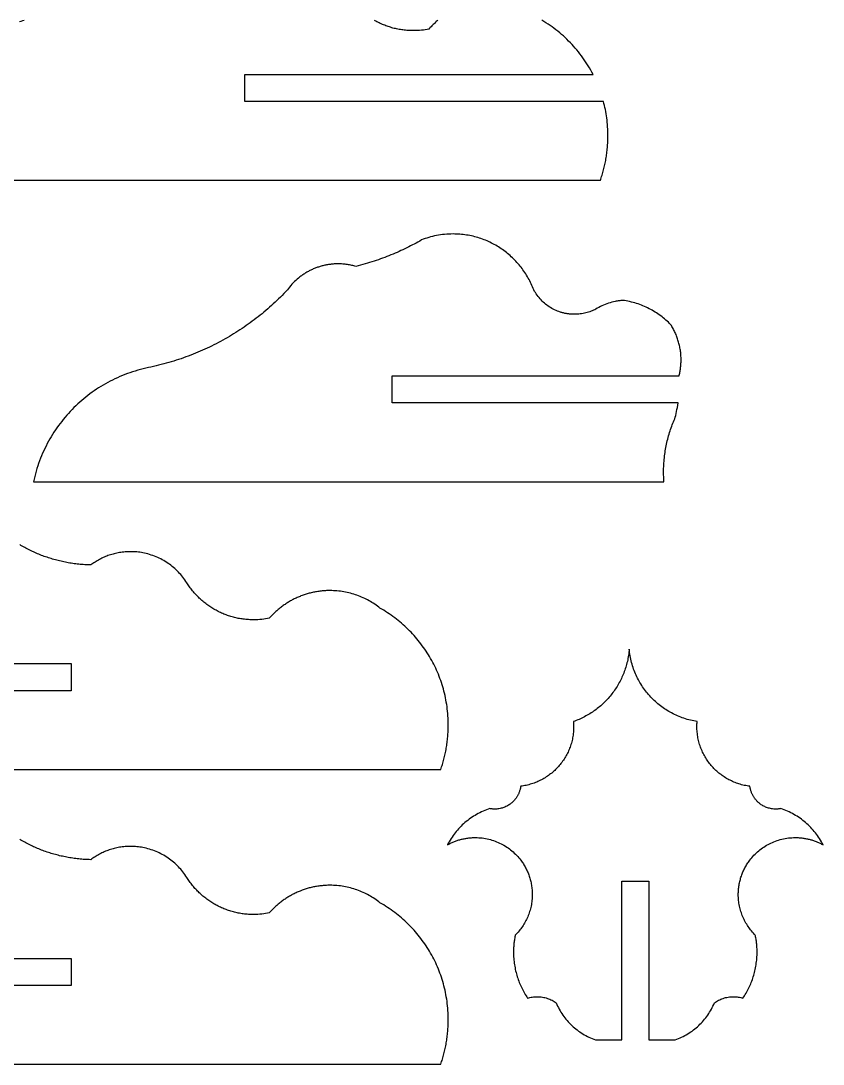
# Model space of a CAD drawing. Extents: x 296 to 476, y 465 to 753.
# Drawn here: x 418.6 to 464.1, y 537.3 to 596.5 of the extents above; entities that cross this region are included whole.
import ezdxf

# ---------------------------------------------------------------- set-up
doc = ezdxf.new("R2010")
doc.units = 0
doc.layers.add('Default_Layer', color=1, linetype='CONTINUOUS')

msp = doc.modelspace()

# ---------------------------------------------------------------- linework, layer by layer
at = {"layer": 'Default_Layer'}
for points in [[(413.215, 587.468), (451.444, 587.468), (451.469, 587.539), (451.494, 587.61), (451.518, 587.682), (451.541, 587.755), (451.563, 587.828), (451.585, 587.902), (451.606, 587.977), (451.626, 588.052), (451.645, 588.127), (451.664, 588.204), (451.682, 588.28), (451.699, 588.358), (451.716, 588.435), (451.731, 588.514), (451.746, 588.592), (451.76, 588.672), (451.774, 588.751), (451.786, 588.831), (451.798, 588.912), (451.809, 588.993), (451.819, 589.074), (451.828, 589.155), (451.837, 589.237), (451.844, 589.32), (451.851, 589.403), (451.857, 589.486), (451.862, 589.569), (451.866, 589.652), (451.869, 589.736), (451.871, 589.82), (451.873, 589.905), (451.873, 589.989), (451.872, 590.119), (451.869, 590.248), (451.863, 590.376), (451.856, 590.503), (451.847, 590.63), (451.835, 590.756), (451.822, 590.88), (451.807, 591.003), (451.79, 591.125), (451.771, 591.246), (451.75, 591.365), (451.727, 591.483), (451.703, 591.599), (451.677, 591.713), (451.65, 591.826), (451.62, 591.936), (431.271, 591.936), (431.271, 593.473), (431.271, 593.473), (451.031, 593.473), (450.965, 593.597), (450.897, 593.72), (450.827, 593.842), (450.755, 593.961), (450.68, 594.08), (450.604, 594.196), (450.527, 594.311), (450.447, 594.425), (450.365, 594.537), (450.282, 594.647), (450.196, 594.756), (450.109, 594.862), (450.02, 594.968), (449.929, 595.071), (449.836, 595.173), (449.742, 595.273), (449.646, 595.371), (449.548, 595.468), (449.448, 595.563), (449.346, 595.656), (449.243, 595.747), (449.138, 595.837), (449.032, 595.924), (448.924, 596.01), (448.814, 596.094), (448.702, 596.176), (448.589, 596.257), (448.474, 596.335), (448.358, 596.412), (448.24, 596.486), (448.12, 596.559)], [(418.762, 596.544), (418.67, 596.514), (418.578, 596.484), (418.485, 596.455)], [(442.23, 596.551), (442.184, 596.513), (442.139, 596.473), (442.094, 596.433), (442.05, 596.393), (442.007, 596.352), (441.964, 596.31), (441.921, 596.268), (441.879, 596.225), (441.838, 596.182), (441.797, 596.138), (441.757, 596.093), (441.717, 596.048), (441.615, 596.028), (441.51, 596.011), (441.402, 595.995), (441.292, 595.983), (441.179, 595.973), (441.064, 595.965), (440.948, 595.961), (440.89, 595.96), (440.831, 595.96), (440.757, 595.96), (440.683, 595.962), (440.609, 595.965), (440.535, 595.969), (440.462, 595.975), (440.389, 595.981), (440.317, 595.989), (440.245, 595.998), (440.173, 596.008), (440.101, 596.019), (440.03, 596.031), (439.96, 596.045), (439.889, 596.059), (439.819, 596.075), (439.75, 596.091), (439.681, 596.109), (439.612, 596.128), (439.544, 596.148), (439.476, 596.169), (439.409, 596.191), (439.342, 596.214), (439.276, 596.238), (439.21, 596.263), (439.145, 596.29), (439.08, 596.317), (439.015, 596.345), (438.952, 596.374), (438.888, 596.404), (438.826, 596.435), (438.763, 596.467), (438.702, 596.5), (438.641, 596.534)], [(404.158, 554.025), (442.387, 554.025), (442.413, 554.096), (442.437, 554.168), (442.461, 554.24), (442.484, 554.312), (442.506, 554.386), (442.528, 554.46), (442.549, 554.534), (442.569, 554.609), (442.588, 554.685), (442.607, 554.761), (442.625, 554.838), (442.642, 554.915), (442.659, 554.993), (442.675, 555.071), (442.69, 555.15), (442.704, 555.229), (442.717, 555.309), (442.73, 555.389), (442.741, 555.469), (442.752, 555.55), (442.762, 555.631), (442.771, 555.713), (442.78, 555.795), (442.787, 555.877), (442.794, 555.96), (442.8, 556.043), (442.805, 556.126), (442.809, 556.21), (442.812, 556.294), (442.814, 556.378), (442.816, 556.462), (442.816, 556.547), (442.815, 556.679), (442.812, 556.811), (442.806, 556.943), (442.798, 557.074), (442.788, 557.204), (442.776, 557.333), (442.762, 557.462), (442.745, 557.591), (442.727, 557.718), (442.706, 557.845), (442.683, 557.972), (442.658, 558.097), (442.631, 558.222), (442.602, 558.346), (442.571, 558.469), (442.538, 558.592), (442.503, 558.713), (442.467, 558.834), (442.428, 558.954), (442.387, 559.073), (442.344, 559.191), (442.3, 559.309), (442.253, 559.425), (442.205, 559.541), (442.154, 559.655), (442.102, 559.769), (442.049, 559.881), (441.993, 559.993), (441.936, 560.103), (441.876, 560.213), (441.815, 560.321), (441.753, 560.429), (441.688, 560.535), (441.622, 560.64), (441.555, 560.744), (441.485, 560.847), (441.414, 560.948), (441.342, 561.049), (441.267, 561.148), (441.192, 561.246), (441.114, 561.343), (441.035, 561.439), (440.955, 561.533), (440.873, 561.626), (440.79, 561.718), (440.705, 561.808), (440.618, 561.897), (440.53, 561.985), (440.441, 562.071), (440.35, 562.156), (440.258, 562.239), (440.165, 562.321), (440.07, 562.402), (439.974, 562.481), (439.876, 562.559), (439.777, 562.635), (439.677, 562.709), (439.576, 562.782), (439.473, 562.854), (439.37, 562.924), (439.264, 562.992), (439.158, 563.059), (439.051, 563.124), (438.942, 563.187), (438.869, 563.244), (438.795, 563.3), (438.72, 563.354), (438.643, 563.407), (438.565, 563.458), (438.486, 563.507), (438.406, 563.555), (438.325, 563.602), (438.243, 563.647), (438.159, 563.69), (438.075, 563.731), (437.989, 563.771), (437.903, 563.809), (437.816, 563.846), (437.727, 563.88), (437.638, 563.913), (437.548, 563.944), (437.457, 563.973), (437.365, 564.001), (437.272, 564.026), (437.179, 564.05), (437.085, 564.071), (436.99, 564.091), (436.894, 564.109), (436.798, 564.124), (436.7, 564.138), (436.603, 564.15), (436.504, 564.159), (436.405, 564.167), (436.306, 564.172), (436.206, 564.175), (436.105, 564.177), (436.041, 564.176), (435.977, 564.175), (435.913, 564.173), (435.849, 564.17), (435.786, 564.166), (435.723, 564.161), (435.66, 564.155), (435.597, 564.149), (435.535, 564.141), (435.473, 564.133), (435.411, 564.124), (435.349, 564.114), (435.288, 564.104), (435.227, 564.092), (435.166, 564.08), (435.106, 564.067), (435.046, 564.053), (434.986, 564.038), (434.926, 564.023), (434.867, 564.007), (434.808, 563.99), (434.75, 563.972), (434.692, 563.953), (434.634, 563.934), (434.576, 563.914), (434.519, 563.893), (434.462, 563.871), (434.406, 563.849), (434.349, 563.826), (434.294, 563.802), (434.238, 563.778), (434.183, 563.753), (434.129, 563.727), (434.075, 563.7), (434.021, 563.673), (433.967, 563.645), (433.914, 563.617), (433.862, 563.587), (433.81, 563.557), (433.758, 563.527), (433.707, 563.495), (433.656, 563.463), (433.605, 563.431), (433.555, 563.397), (433.506, 563.364), (433.457, 563.329), (433.408, 563.294), (433.36, 563.258), (433.313, 563.222), (433.266, 563.185), (433.219, 563.147), (433.173, 563.109), (433.127, 563.07), (433.082, 563.031), (433.038, 562.991), (432.994, 562.95), (432.95, 562.909), (432.907, 562.867), (432.864, 562.825), (432.823, 562.782), (432.781, 562.739), (432.74, 562.695), (432.7, 562.651), (432.66, 562.606), (432.559, 562.586), (432.454, 562.568), (432.346, 562.553), (432.235, 562.54), (432.122, 562.53), (432.008, 562.523), (431.892, 562.518), (431.833, 562.517), (431.774, 562.517), (431.7, 562.518), (431.626, 562.519), (431.552, 562.522), (431.478, 562.527), (431.405, 562.532), (431.332, 562.539), (431.26, 562.546), (431.188, 562.555), (431.116, 562.565), (431.044, 562.576), (430.973, 562.589), (430.903, 562.602), (430.832, 562.617), (430.763, 562.632), (430.693, 562.649), (430.624, 562.667), (430.555, 562.686), (430.487, 562.705), (430.419, 562.726), (430.352, 562.749), (430.285, 562.772), (430.219, 562.796), (430.153, 562.821), (430.088, 562.847), (430.023, 562.874), (429.959, 562.902), (429.895, 562.931), (429.832, 562.961), (429.769, 562.993), (429.707, 563.025), (429.645, 563.057), (429.584, 563.091), (429.523, 563.126), (429.464, 563.162), (429.404, 563.199), (429.346, 563.236), (429.288, 563.275), (429.23, 563.314), (429.173, 563.354), (429.117, 563.395), (429.061, 563.437), (429.007, 563.48), (428.952, 563.524), (428.899, 563.568), (428.846, 563.614), (428.794, 563.66), (428.742, 563.707), (428.692, 563.754), (428.642, 563.803), (428.592, 563.852), (428.544, 563.902), (428.496, 563.953), (428.449, 564.004), (428.403, 564.057), (428.357, 564.11), (428.313, 564.163), (428.269, 564.218), (428.226, 564.273), (428.184, 564.329), (428.142, 564.386), (428.101, 564.443), (428.062, 564.501), (428.023, 564.559), (427.985, 564.618), (427.932, 564.7), (427.877, 564.78), (427.82, 564.858), (427.762, 564.935), (427.701, 565.011), (427.639, 565.084), (427.575, 565.156), (427.51, 565.226), (427.442, 565.295), (427.373, 565.362), (427.302, 565.427), (427.23, 565.49), (427.156, 565.551), (427.08, 565.611), (427.003, 565.668), (426.925, 565.724), (426.844, 565.777), (426.763, 565.829), (426.68, 565.878), (426.596, 565.926), (426.51, 565.971), (426.423, 566.014), (426.334, 566.055), (426.245, 566.094), (426.154, 566.131), (426.062, 566.165), (425.968, 566.197), (425.874, 566.227), (425.778, 566.255), (425.681, 566.28), (425.583, 566.302), (425.484, 566.322), (425.406, 566.337), (425.324, 566.349), (425.241, 566.36), (425.155, 566.369), (425.068, 566.376), (424.979, 566.381), (424.889, 566.385), (424.798, 566.386), (424.719, 566.385), (424.639, 566.382), (424.56, 566.378), (424.482, 566.372), (424.404, 566.365), (424.326, 566.356), (424.249, 566.346), (424.173, 566.334), (424.097, 566.32), (424.022, 566.305), (423.947, 566.289), (423.873, 566.271), (423.799, 566.252), (423.726, 566.231), (423.654, 566.208), (423.582, 566.185), (423.511, 566.16), (423.44, 566.133), (423.371, 566.106), (423.302, 566.076), (423.234, 566.046), (423.166, 566.014), (423.1, 565.981), (423.034, 565.947), (422.969, 565.912), (422.905, 565.875), (422.842, 565.837), (422.779, 565.798), (422.718, 565.758), (422.657, 565.716), (422.598, 565.674), (422.539, 565.63), (422.452, 565.632), (422.365, 565.636), (422.279, 565.64), (422.193, 565.644), (422.107, 565.65), (422.021, 565.657), (421.936, 565.664), (421.851, 565.673), (421.766, 565.682), (421.681, 565.692), (421.597, 565.703), (421.513, 565.715), (421.429, 565.727), (421.346, 565.741), (421.263, 565.755), (421.18, 565.77), (421.097, 565.786), (421.015, 565.803), (420.933, 565.821), (420.852, 565.839), (420.771, 565.858), (420.69, 565.878), (420.609, 565.899), (420.529, 565.92), (420.449, 565.943), (420.37, 565.966), (420.29, 565.99), (420.212, 566.015), (420.133, 566.04), (420.055, 566.066), (419.977, 566.093), (419.9, 566.121), (419.823, 566.149), (419.746, 566.178), (419.67, 566.208), (419.595, 566.239), (419.519, 566.27), (419.444, 566.303), (419.37, 566.335), (419.295, 566.369), (419.222, 566.403), (419.148, 566.438), (419.076, 566.474), (419.003, 566.51), (418.931, 566.547), (418.86, 566.585), (418.788, 566.623), (418.718, 566.662), (418.648, 566.702), (418.578, 566.742), (418.509, 566.784)], [(403.673, 560.03), (421.432, 560.03), (421.432, 558.494), (421.432, 558.494), (403.447, 558.494)], [(404.158, 537.298), (442.387, 537.298), (442.413, 537.369), (442.437, 537.441), (442.461, 537.513), (442.484, 537.585), (442.506, 537.659), (442.528, 537.733), (442.549, 537.807), (442.569, 537.882), (442.588, 537.958), (442.607, 538.034), (442.625, 538.111), (442.642, 538.188), (442.659, 538.266), (442.675, 538.344), (442.69, 538.423), (442.704, 538.502), (442.717, 538.582), (442.73, 538.662), (442.741, 538.742), (442.752, 538.823), (442.762, 538.904), (442.771, 538.986), (442.78, 539.068), (442.787, 539.15), (442.794, 539.233), (442.8, 539.316), (442.805, 539.399), (442.809, 539.483), (442.812, 539.567), (442.814, 539.651), (442.816, 539.735), (442.816, 539.82), (442.815, 539.952), (442.812, 540.084), (442.806, 540.216), (442.798, 540.346), (442.788, 540.477), (442.776, 540.606), (442.762, 540.735), (442.745, 540.864), (442.727, 540.991), (442.706, 541.118), (442.683, 541.245), (442.658, 541.37), (442.631, 541.495), (442.602, 541.619), (442.571, 541.742), (442.538, 541.865), (442.503, 541.986), (442.467, 542.107), (442.428, 542.227), (442.387, 542.346), (442.344, 542.464), (442.3, 542.582), (442.253, 542.698), (442.205, 542.814), (442.154, 542.928), (442.102, 543.042), (442.049, 543.154), (441.993, 543.266), (441.936, 543.376), (441.876, 543.486), (441.815, 543.594), (441.753, 543.702), (441.688, 543.808), (441.622, 543.913), (441.555, 544.017), (441.485, 544.12), (441.414, 544.221), (441.342, 544.322), (441.267, 544.421), (441.192, 544.519), (441.114, 544.616), (441.035, 544.712), (440.955, 544.806), (440.873, 544.899), (440.79, 544.991), (440.705, 545.081), (440.618, 545.17), (440.53, 545.258), (440.441, 545.344), (440.35, 545.429), (440.258, 545.512), (440.165, 545.594), (440.07, 545.675), (439.974, 545.754), (439.876, 545.831), (439.777, 545.908), (439.677, 545.982), (439.576, 546.055), (439.473, 546.127), (439.37, 546.197), (439.264, 546.265), (439.158, 546.332), (439.051, 546.397), (438.942, 546.46), (438.869, 546.517), (438.795, 546.573), (438.72, 546.627), (438.643, 546.68), (438.565, 546.731), (438.486, 546.78), (438.406, 546.828), (438.325, 546.875), (438.243, 546.92), (438.159, 546.963), (438.075, 547.004), (437.989, 547.044), (437.903, 547.082), (437.816, 547.119), (437.727, 547.153), (437.638, 547.186), (437.548, 547.217), (437.457, 547.246), (437.365, 547.274), (437.272, 547.299), (437.179, 547.323), (437.085, 547.344), (436.99, 547.364), (436.894, 547.382), (436.798, 547.397), (436.7, 547.411), (436.603, 547.423), (436.504, 547.432), (436.405, 547.44), (436.306, 547.445), (436.206, 547.448), (436.105, 547.45), (436.041, 547.449), (435.977, 547.448), (435.913, 547.446), (435.849, 547.442), (435.786, 547.439), (435.723, 547.434), (435.66, 547.428), (435.597, 547.422), (435.535, 547.414), (435.473, 547.406), (435.411, 547.397), (435.349, 547.387), (435.288, 547.377), (435.227, 547.365), (435.166, 547.353), (435.106, 547.34), (435.046, 547.326), (434.986, 547.311), (434.926, 547.296), (434.867, 547.279), (434.808, 547.262), (434.75, 547.245), (434.692, 547.226), (434.634, 547.207), (434.576, 547.187), (434.519, 547.166), (434.462, 547.144), (434.406, 547.122), (434.349, 547.099), (434.294, 547.075), (434.238, 547.051), (434.183, 547.026), (434.129, 547), (434.075, 546.973), (434.021, 546.946), (433.967, 546.918), (433.914, 546.89), (433.862, 546.86), (433.81, 546.83), (433.758, 546.8), (433.707, 546.768), (433.656, 546.736), (433.605, 546.704), (433.555, 546.67), (433.506, 546.637), (433.457, 546.602), (433.408, 546.567), (433.36, 546.531), (433.313, 546.495), (433.266, 546.458), (433.219, 546.42), (433.173, 546.382), (433.127, 546.343), (433.082, 546.304), (433.038, 546.264), (432.994, 546.223), (432.95, 546.182), (432.907, 546.14), (432.864, 546.098), (432.823, 546.055), (432.781, 546.012), (432.74, 545.968), (432.7, 545.924), (432.66, 545.879), (432.559, 545.859), (432.454, 545.841), (432.346, 545.826), (432.235, 545.813), (432.122, 545.803), (432.008, 545.796), (431.892, 545.791), (431.833, 545.79), (431.774, 545.79), (431.7, 545.791), (431.626, 545.792), (431.552, 545.795), (431.478, 545.8), (431.405, 545.805), (431.332, 545.812), (431.26, 545.819), (431.188, 545.828), (431.116, 545.838), (431.044, 545.849), (430.973, 545.862), (430.903, 545.875), (430.832, 545.89), (430.763, 545.905), (430.693, 545.922), (430.624, 545.94), (430.555, 545.959), (430.487, 545.978), (430.419, 545.999), (430.352, 546.021), (430.285, 546.045), (430.219, 546.069), (430.153, 546.094), (430.088, 546.12), (430.023, 546.147), (429.959, 546.175), (429.895, 546.204), (429.832, 546.234), (429.769, 546.265), (429.707, 546.297), (429.645, 546.33), (429.584, 546.364), (429.523, 546.399), (429.464, 546.435), (429.404, 546.472), (429.346, 546.509), (429.288, 546.548), (429.23, 546.587), (429.173, 546.627), (429.117, 546.668), (429.061, 546.71), (429.007, 546.753), (428.952, 546.797), (428.899, 546.841), (428.846, 546.886), (428.794, 546.933), (428.742, 546.979), (428.692, 547.027), (428.642, 547.076), (428.592, 547.125), (428.544, 547.175), (428.496, 547.226), (428.449, 547.277), (428.403, 547.33), (428.357, 547.383), (428.313, 547.436), (428.269, 547.491), (428.226, 547.546), (428.184, 547.602), (428.142, 547.659), (428.101, 547.716), (428.062, 547.774), (428.023, 547.832), (427.985, 547.891), (427.932, 547.973), (427.877, 548.053), (427.82, 548.131), (427.762, 548.208), (427.701, 548.283), (427.639, 548.357), (427.575, 548.429), (427.51, 548.499), (427.442, 548.568), (427.373, 548.635), (427.302, 548.7), (427.23, 548.763), (427.156, 548.824), (427.08, 548.884), (427.003, 548.941), (426.925, 548.997), (426.844, 549.05), (426.763, 549.102), (426.68, 549.151), (426.596, 549.199), (426.51, 549.244), (426.423, 549.287), (426.334, 549.328), (426.245, 549.367), (426.154, 549.404), (426.062, 549.438), (425.968, 549.47), (425.874, 549.5), (425.778, 549.528), (425.681, 549.553), (425.583, 549.575), (425.484, 549.595), (425.406, 549.61), (425.324, 549.622), (425.241, 549.633), (425.155, 549.642), (425.068, 549.649), (424.979, 549.654), (424.889, 549.658), (424.798, 549.659), (424.719, 549.658), (424.639, 549.655), (424.56, 549.651), (424.482, 549.645), (424.404, 549.638), (424.326, 549.629), (424.249, 549.619), (424.173, 549.607), (424.097, 549.593), (424.022, 549.578), (423.947, 549.562), (423.873, 549.544), (423.799, 549.524), (423.726, 549.504), (423.654, 549.481), (423.582, 549.458), (423.511, 549.433), (423.44, 549.406), (423.371, 549.378), (423.302, 549.349), (423.234, 549.319), (423.166, 549.287), (423.1, 549.254), (423.034, 549.22), (422.969, 549.185), (422.905, 549.148), (422.842, 549.11), (422.779, 549.071), (422.718, 549.031), (422.657, 548.989), (422.598, 548.947), (422.539, 548.903), (422.452, 548.905), (422.365, 548.908), (422.279, 548.912), (422.193, 548.917), (422.107, 548.923), (422.021, 548.93), (421.936, 548.937), (421.851, 548.946), (421.766, 548.955), (421.681, 548.965), (421.597, 548.976), (421.513, 548.988), (421.429, 549), (421.346, 549.014), (421.263, 549.028), (421.18, 549.043), (421.097, 549.059), (421.015, 549.076), (420.933, 549.094), (420.852, 549.112), (420.771, 549.131), (420.69, 549.151), (420.609, 549.172), (420.529, 549.193), (420.449, 549.216), (420.37, 549.239), (420.29, 549.263), (420.212, 549.287), (420.133, 549.313), (420.055, 549.339), (419.977, 549.366), (419.9, 549.394), (419.823, 549.422), (419.746, 549.451), (419.67, 549.481), (419.595, 549.512), (419.519, 549.543), (419.444, 549.576), (419.37, 549.608), (419.295, 549.642), (419.222, 549.676), (419.148, 549.711), (419.076, 549.747), (419.003, 549.783), (418.931, 549.82), (418.86, 549.858), (418.788, 549.896), (418.718, 549.935), (418.648, 549.975), (418.578, 550.015), (418.509, 550.056)], [(403.673, 543.303), (421.432, 543.303), (421.432, 541.767), (421.432, 541.767), (403.447, 541.767)]]:
    msp.add_lwpolyline(points, dxfattribs=at)
for points in [[(455.437, 579.27), (455.37, 579.338), (455.302, 579.405), (455.233, 579.47), (455.162, 579.534), (455.089, 579.596), (455.016, 579.657), (454.941, 579.716), (454.865, 579.774), (454.787, 579.83), (454.709, 579.885), (454.629, 579.938), (454.548, 579.99), (454.466, 580.04), (454.382, 580.088), (454.298, 580.135), (454.212, 580.179), (454.126, 580.223), (454.038, 580.264), (453.949, 580.304), (453.859, 580.342), (453.769, 580.378), (453.677, 580.412), (453.584, 580.445), (453.49, 580.475), (453.395, 580.504), (453.3, 580.531), (453.203, 580.555), (453.105, 580.578), (453.007, 580.599), (452.908, 580.618), (452.808, 580.635), (452.707, 580.65), (452.654, 580.645), (452.601, 580.639), (452.549, 580.632), (452.497, 580.625), (452.445, 580.617), (452.394, 580.609), (452.343, 580.599), (452.292, 580.589), (452.191, 580.567), (452.092, 580.542), (451.995, 580.515), (451.899, 580.484), (451.804, 580.452), (451.711, 580.416), (451.62, 580.379), (451.53, 580.339), (451.443, 580.296), (451.356, 580.252), (451.272, 580.205), (451.19, 580.156), (451.123, 580.122), (451.055, 580.089), (450.985, 580.059), (450.914, 580.03), (450.842, 580.004), (450.768, 579.979), (450.693, 579.957), (450.617, 579.936), (450.54, 579.918), (450.462, 579.902), (450.383, 579.889), (450.303, 579.878), (450.223, 579.869), (450.141, 579.863), (450.059, 579.859), (449.976, 579.858), (449.93, 579.858), (449.883, 579.859), (449.837, 579.861), (449.791, 579.864), (449.746, 579.868), (449.7, 579.872), (449.655, 579.877), (449.61, 579.883), (449.566, 579.89), (449.521, 579.897), (449.477, 579.905), (449.433, 579.914), (449.389, 579.924), (449.346, 579.934), (449.303, 579.945), (449.26, 579.957), (449.217, 579.97), (449.175, 579.983), (449.133, 579.997), (449.092, 580.011), (449.009, 580.042), (448.928, 580.076), (448.849, 580.113), (448.771, 580.152), (448.694, 580.194), (448.619, 580.238), (448.545, 580.284), (448.473, 580.333), (448.403, 580.385), (448.335, 580.438), (448.268, 580.494), (448.203, 580.552), (448.14, 580.612), (448.079, 580.674), (448.021, 580.738), (447.964, 580.805), (447.909, 580.873), (447.856, 580.943), (447.806, 581.014), (447.758, 581.088), (447.712, 581.163), (447.669, 581.24), (447.634, 581.327), (447.599, 581.414), (447.561, 581.499), (447.522, 581.584), (447.482, 581.668), (447.44, 581.751), (447.397, 581.833), (447.352, 581.914), (447.306, 581.994), (447.258, 582.073), (447.209, 582.151), (447.159, 582.228), (447.107, 582.304), (447.054, 582.379), (447, 582.453), (446.945, 582.526), (446.888, 582.598), (446.829, 582.669), (446.77, 582.738), (446.709, 582.807), (446.648, 582.874), (446.584, 582.94), (446.52, 583.005), (446.455, 583.068), (446.388, 583.13), (446.321, 583.192), (446.252, 583.251), (446.182, 583.31), (446.111, 583.367), (446.039, 583.423), (445.966, 583.478), (445.892, 583.531), (445.817, 583.583), (445.741, 583.633), (445.664, 583.682), (445.586, 583.73), (445.507, 583.776), (445.427, 583.821), (445.346, 583.864), (445.265, 583.906), (445.182, 583.946), (445.099, 583.985), (445.015, 584.022), (444.93, 584.058), (444.844, 584.092), (444.757, 584.124), (444.67, 584.155), (444.582, 584.184), (444.493, 584.212), (444.404, 584.238), (444.314, 584.262), (444.223, 584.285), (444.131, 584.306), (444.039, 584.325), (443.947, 584.342), (443.853, 584.358), (443.759, 584.372), (443.665, 584.384), (443.57, 584.394), (443.474, 584.403), (443.378, 584.409), (443.281, 584.414), (443.184, 584.417), (443.087, 584.418), (442.966, 584.416), (442.847, 584.412), (442.728, 584.405), (442.61, 584.395), (442.493, 584.382), (442.377, 584.367), (442.262, 584.349), (442.149, 584.329), (442.037, 584.306), (441.926, 584.28), (441.817, 584.252), (441.709, 584.222), (441.603, 584.189), (441.499, 584.155), (441.397, 584.118), (441.296, 584.078), (441.196, 584.02), (441.094, 583.963), (440.991, 583.906), (440.888, 583.849), (440.783, 583.794), (440.677, 583.739), (440.571, 583.685), (440.463, 583.631), (440.354, 583.578), (440.245, 583.526), (440.134, 583.475), (440.023, 583.424), (439.91, 583.374), (439.796, 583.325), (439.682, 583.276), (439.566, 583.229), (439.45, 583.182), (439.332, 583.136), (439.213, 583.09), (439.094, 583.045), (438.973, 583.002), (438.852, 582.958), (438.729, 582.916), (438.605, 582.875), (438.481, 582.834), (438.355, 582.794), (438.229, 582.755), (438.101, 582.717), (437.972, 582.68), (437.843, 582.643), (437.712, 582.608), (437.58, 582.573), (437.523, 582.59), (437.464, 582.607), (437.405, 582.622), (437.344, 582.636), (437.283, 582.65), (437.221, 582.662), (437.158, 582.673), (437.094, 582.683), (437.03, 582.692), (436.965, 582.7), (436.899, 582.707), (436.833, 582.712), (436.767, 582.717), (436.7, 582.72), (436.632, 582.722), (436.564, 582.722), (436.509, 582.722), (436.454, 582.72), (436.399, 582.718), (436.344, 582.715), (436.29, 582.712), (436.236, 582.707), (436.182, 582.702), (436.128, 582.695), (436.075, 582.688), (436.021, 582.681), (435.968, 582.672), (435.916, 582.663), (435.863, 582.653), (435.811, 582.642), (435.759, 582.63), (435.708, 582.617), (435.656, 582.604), (435.605, 582.59), (435.555, 582.575), (435.504, 582.56), (435.454, 582.544), (435.404, 582.527), (435.355, 582.509), (435.306, 582.491), (435.257, 582.472), (435.209, 582.452), (435.161, 582.432), (435.113, 582.411), (435.066, 582.389), (435.019, 582.366), (434.972, 582.343), (434.926, 582.319), (434.88, 582.295), (434.835, 582.27), (434.79, 582.244), (434.745, 582.217), (434.701, 582.19), (434.657, 582.163), (434.614, 582.134), (434.571, 582.105), (434.529, 582.076), (434.487, 582.046), (434.445, 582.015), (434.404, 581.983), (434.323, 581.919), (434.245, 581.852), (434.168, 581.783), (434.093, 581.712), (434.02, 581.638), (433.949, 581.563), (433.88, 581.485), (433.814, 581.405), (433.75, 581.324), (433.688, 581.24), (433.591, 581.138), (433.493, 581.036), (433.395, 580.936), (433.295, 580.837), (433.195, 580.738), (433.094, 580.641), (432.991, 580.544), (432.888, 580.449), (432.784, 580.354), (432.679, 580.26), (432.573, 580.168), (432.467, 580.076), (432.359, 579.985), (432.251, 579.895), (432.141, 579.807), (432.031, 579.719), (431.92, 579.632), (431.808, 579.547), (431.695, 579.462), (431.581, 579.379), (431.467, 579.296), (431.351, 579.215), (431.235, 579.134), (431.118, 579.055), (431, 578.977), (430.881, 578.9), (430.762, 578.824), (430.642, 578.749), (430.52, 578.675), (430.398, 578.602), (430.276, 578.53), (430.152, 578.46), (430.028, 578.39), (429.903, 578.322), (429.777, 578.255), (429.65, 578.189), (429.522, 578.124), (429.394, 578.06), (429.265, 577.998), (429.135, 577.936), (429.005, 577.876), (428.874, 577.817), (428.742, 577.759), (428.609, 577.703), (428.475, 577.647), (428.341, 577.593), (428.206, 577.54), (428.07, 577.488), (427.934, 577.438), (427.797, 577.388), (427.659, 577.34), (427.521, 577.293), (427.381, 577.248), (427.242, 577.204), (427.101, 577.161), (426.96, 577.119), (426.818, 577.078), (426.675, 577.039), (426.532, 577.001), (426.388, 576.965), (426.243, 576.929), (426.098, 576.895), (425.952, 576.863), (425.805, 576.831), (425.652, 576.798), (425.501, 576.762), (425.35, 576.723), (425.2, 576.682), (425.052, 576.638), (424.905, 576.591), (424.759, 576.542), (424.614, 576.491), (424.471, 576.436), (424.329, 576.38), (424.188, 576.321), (424.048, 576.26), (423.91, 576.196), (423.774, 576.13), (423.638, 576.061), (423.504, 575.99), (423.372, 575.917), (423.241, 575.842), (423.112, 575.764), (422.984, 575.684), (422.858, 575.602), (422.734, 575.518), (422.611, 575.431), (422.489, 575.343), (422.37, 575.252), (422.252, 575.16), (422.136, 575.065), (422.021, 574.968), (421.909, 574.87), (421.798, 574.769), (421.689, 574.666), (421.582, 574.562), (421.476, 574.456), (421.373, 574.347), (421.272, 574.237), (421.172, 574.125), (421.075, 574.012), (420.979, 573.896), (420.886, 573.779), (420.794, 573.66), (420.705, 573.539), (420.618, 573.417), (420.533, 573.293), (420.45, 573.168), (420.369, 573.04), (420.29, 572.912), (420.214, 572.782), (420.14, 572.65), (420.068, 572.517), (419.999, 572.382), (419.932, 572.246), (419.867, 572.108), (419.804, 571.969), (419.744, 571.829), (419.687, 571.687), (419.632, 571.544), (419.579, 571.4), (419.529, 571.254), (419.481, 571.108), (419.436, 570.96), (419.394, 570.811), (419.354, 570.66), (419.317, 570.509), (419.282, 570.356), (455.051, 570.356), (455.042, 570.485), (455.036, 570.622), (455.032, 570.764), (455.031, 570.91), (455.031, 571.012), (455.033, 571.114), (455.037, 571.216), (455.041, 571.317), (455.047, 571.418), (455.055, 571.518), (455.064, 571.618), (455.074, 571.718), (455.085, 571.817), (455.097, 571.916), (455.111, 572.014), (455.126, 572.111), (455.142, 572.208), (455.16, 572.305), (455.178, 572.401), (455.198, 572.496), (455.219, 572.591), (455.241, 572.685), (455.265, 572.779), (455.289, 572.872), (455.315, 572.964), (455.342, 573.056), (455.369, 573.147), (455.398, 573.237), (455.428, 573.326), (455.459, 573.415), (455.492, 573.503), (455.525, 573.59), (455.559, 573.676), (455.594, 573.761), (455.63, 573.846), (455.668, 573.93), (455.694, 574.024), (455.719, 574.123), (455.744, 574.228), (455.768, 574.338), (455.791, 574.453), (455.813, 574.572), (455.834, 574.696), (455.853, 574.825), (439.626, 574.825), (439.626, 576.361), (455.908, 576.361), (455.921, 576.413), (455.934, 576.465), (455.946, 576.519), (455.957, 576.573), (455.967, 576.628), (455.976, 576.684), (455.985, 576.741), (455.992, 576.798), (455.999, 576.856), (456.005, 576.914), (456.01, 576.973), (456.015, 577.032), (456.018, 577.092), (456.02, 577.152), (456.022, 577.212), (456.022, 577.273), (456.022, 577.342), (456.02, 577.411), (456.017, 577.48), (456.012, 577.548), (456.006, 577.616), (456, 577.684), (455.992, 577.751), (455.982, 577.818), (455.972, 577.885), (455.96, 577.951), (455.948, 578.016), (455.934, 578.082), (455.919, 578.146), (455.903, 578.211), (455.886, 578.274), (455.867, 578.338), (455.848, 578.4), (455.828, 578.463), (455.806, 578.524), (455.784, 578.585), (455.76, 578.646), (455.736, 578.706), (455.71, 578.765), (455.684, 578.824), (455.656, 578.882), (455.628, 578.939), (455.598, 578.996), (455.568, 579.052), (455.537, 579.108), (455.504, 579.163), (455.471, 579.217), (455.437, 579.27)], [(452.657, 538.679), (452.657, 547.677), (454.193, 547.677), (454.193, 538.679), (455.683, 538.679), (455.778, 538.713), (455.871, 538.75), (455.963, 538.789), (456.054, 538.83), (456.144, 538.873), (456.232, 538.919), (456.318, 538.967), (456.403, 539.016), (456.487, 539.069), (456.569, 539.123), (456.649, 539.179), (456.728, 539.237), (456.805, 539.297), (456.881, 539.36), (456.954, 539.424), (457.026, 539.49), (457.096, 539.558), (457.165, 539.627), (457.231, 539.699), (457.296, 539.772), (457.359, 539.847), (457.419, 539.924), (457.478, 540.002), (457.535, 540.082), (457.59, 540.164), (457.642, 540.247), (457.693, 540.332), (457.741, 540.419), (457.788, 540.506), (457.832, 540.596), (457.874, 540.686), (457.913, 540.779), (457.97, 540.818), (458.028, 540.856), (458.088, 540.891), (458.149, 540.924), (458.212, 540.955), (458.277, 540.983), (458.343, 541.009), (458.41, 541.033), (458.478, 541.054), (458.547, 541.072), (458.618, 541.088), (458.689, 541.101), (458.762, 541.111), (458.836, 541.118), (458.91, 541.123), (458.947, 541.124), (458.985, 541.124), (459.058, 541.123), (459.13, 541.119), (459.201, 541.112), (459.27, 541.103), (459.338, 541.091), (459.405, 541.076), (459.469, 541.06), (459.532, 541.041), (459.578, 541.11), (459.623, 541.181), (459.667, 541.252), (459.71, 541.324), (459.752, 541.397), (459.792, 541.471), (459.831, 541.546), (459.869, 541.622), (459.905, 541.699), (459.94, 541.776), (459.974, 541.854), (460.006, 541.934), (460.037, 542.014), (460.066, 542.094), (460.094, 542.176), (460.121, 542.258), (460.146, 542.341), (460.169, 542.425), (460.192, 542.509), (460.212, 542.594), (460.231, 542.679), (460.249, 542.766), (460.264, 542.852), (460.279, 542.94), (460.291, 543.028), (460.302, 543.116), (460.312, 543.205), (460.32, 543.295), (460.326, 543.385), (460.33, 543.475), (460.333, 543.566), (460.333, 543.657), (460.333, 543.722), (460.332, 543.786), (460.33, 543.849), (460.327, 543.913), (460.323, 543.976), (460.318, 544.038), (460.313, 544.1), (460.307, 544.162), (460.3, 544.223), (460.292, 544.283), (460.284, 544.343), (460.275, 544.401), (460.265, 544.459), (460.254, 544.516), (460.243, 544.572), (460.231, 544.628), (460.176, 544.683), (460.123, 544.74), (460.07, 544.798), (460.02, 544.858), (459.97, 544.919), (459.922, 544.98), (459.876, 545.044), (459.831, 545.108), (459.787, 545.173), (459.745, 545.24), (459.705, 545.307), (459.666, 545.376), (459.629, 545.445), (459.593, 545.516), (459.56, 545.588), (459.528, 545.66), (459.497, 545.733), (459.469, 545.808), (459.442, 545.883), (459.417, 545.959), (459.394, 546.036), (459.373, 546.114), (459.354, 546.192), (459.336, 546.271), (459.321, 546.351), (459.307, 546.432), (459.296, 546.513), (459.286, 546.595), (459.279, 546.677), (459.274, 546.76), (459.27, 546.844), (459.269, 546.928), (459.27, 546.996), (459.272, 547.064), (459.276, 547.132), (459.281, 547.2), (459.287, 547.267), (459.295, 547.333), (459.304, 547.399), (459.314, 547.465), (459.325, 547.53), (459.338, 547.595), (459.352, 547.66), (459.368, 547.723), (459.385, 547.787), (459.402, 547.849), (459.422, 547.912), (459.442, 547.973), (459.463, 548.034), (459.486, 548.095), (459.51, 548.155), (459.535, 548.214), (459.561, 548.272), (459.588, 548.33), (459.617, 548.387), (459.646, 548.444), (459.676, 548.5), (459.708, 548.555), (459.74, 548.609), (459.774, 548.663), (459.809, 548.716), (459.844, 548.768), (459.881, 548.819), (459.918, 548.87), (459.975, 548.943), (460.034, 549.014), (460.094, 549.083), (460.157, 549.151), (460.221, 549.217), (460.287, 549.28), (460.355, 549.343), (460.425, 549.403), (460.496, 549.461), (460.569, 549.517), (460.644, 549.571), (460.72, 549.623), (460.797, 549.673), (460.876, 549.72), (460.956, 549.766), (461.038, 549.809), (461.121, 549.85), (461.205, 549.888), (461.291, 549.924), (461.378, 549.958), (461.466, 549.989), (461.555, 550.018), (461.645, 550.044), (461.737, 550.068), (461.829, 550.088), (461.922, 550.107), (462.016, 550.122), (462.111, 550.135), (462.207, 550.145), (462.304, 550.152), (462.402, 550.157), (462.5, 550.158), (462.554, 550.158), (462.608, 550.157), (462.662, 550.154), (462.716, 550.151), (462.769, 550.147), (462.822, 550.142), (462.875, 550.137), (462.928, 550.13), (462.98, 550.123), (463.032, 550.115), (463.084, 550.106), (463.135, 550.096), (463.186, 550.086), (463.237, 550.074), (463.287, 550.062), (463.337, 550.049), (463.387, 550.036), (463.436, 550.021), (463.485, 550.006), (463.534, 549.99), (463.582, 549.974), (463.629, 549.956), (463.677, 549.938), (463.723, 549.919), (463.77, 549.9), (463.816, 549.88), (463.861, 549.859), (463.906, 549.838), (463.95, 549.815), (463.994, 549.793), (464.038, 549.769), (464.081, 549.745), (464.033, 549.836), (463.983, 549.925), (463.931, 550.013), (463.877, 550.099), (463.822, 550.184), (463.764, 550.267), (463.705, 550.349), (463.643, 550.429), (463.58, 550.507), (463.515, 550.584), (463.448, 550.659), (463.379, 550.732), (463.309, 550.804), (463.237, 550.874), (463.163, 550.942), (463.088, 551.008), (463.01, 551.073), (462.932, 551.135), (462.851, 551.196), (462.77, 551.255), (462.686, 551.312), (462.601, 551.367), (462.515, 551.42), (462.427, 551.471), (462.338, 551.519), (462.247, 551.566), (462.155, 551.611), (462.062, 551.653), (461.967, 551.693), (461.871, 551.731), (461.773, 551.767), (461.675, 551.801), (461.643, 551.795), (461.61, 551.79), (461.576, 551.785), (461.541, 551.782), (461.506, 551.779), (461.47, 551.776), (461.434, 551.775), (461.397, 551.775), (461.336, 551.776), (461.276, 551.78), (461.216, 551.786), (461.157, 551.794), (461.099, 551.805), (461.041, 551.818), (460.985, 551.833), (460.929, 551.85), (460.875, 551.869), (460.821, 551.89), (460.769, 551.913), (460.718, 551.939), (460.668, 551.966), (460.619, 551.994), (460.572, 552.025), (460.526, 552.057), (460.496, 552.08), (460.467, 552.103), (460.438, 552.127), (460.41, 552.151), (460.382, 552.177), (460.355, 552.203), (460.329, 552.229), (460.304, 552.256), (460.279, 552.284), (460.255, 552.312), (460.231, 552.341), (460.209, 552.371), (460.187, 552.401), (460.165, 552.432), (460.145, 552.463), (460.125, 552.495), (460.106, 552.527), (460.088, 552.56), (460.071, 552.594), (460.054, 552.628), (460.039, 552.662), (460.024, 552.697), (460.01, 552.732), (459.997, 552.768), (459.985, 552.804), (459.974, 552.841), (459.963, 552.878), (459.954, 552.916), (459.945, 552.953), (459.938, 552.992), (459.931, 553.03), (459.925, 553.069), (459.846, 553.08), (459.767, 553.093), (459.689, 553.107), (459.611, 553.123), (459.534, 553.141), (459.458, 553.16), (459.383, 553.182), (459.308, 553.204), (459.234, 553.229), (459.161, 553.255), (459.088, 553.282), (459.016, 553.312), (458.946, 553.342), (458.876, 553.375), (458.807, 553.408), (458.738, 553.443), (458.671, 553.48), (458.605, 553.518), (458.539, 553.558), (458.475, 553.599), (458.411, 553.641), (458.349, 553.685), (458.288, 553.73), (458.227, 553.776), (458.168, 553.823), (458.11, 553.872), (458.053, 553.922), (457.997, 553.974), (457.942, 554.026), (457.889, 554.08), (457.836, 554.135), (457.785, 554.191), (457.736, 554.248), (457.687, 554.306), (457.64, 554.365), (457.594, 554.426), (457.549, 554.487), (457.506, 554.549), (457.464, 554.613), (457.423, 554.677), (457.384, 554.742), (457.346, 554.809), (457.31, 554.876), (457.275, 554.944), (457.242, 555.013), (457.21, 555.083), (457.18, 555.153), (457.151, 555.225), (457.124, 555.297), (457.099, 555.37), (457.075, 555.443), (457.053, 555.518), (457.032, 555.593), (457.013, 555.669), (456.996, 555.745), (456.98, 555.822), (456.967, 555.9), (456.955, 555.978), (456.945, 556.057), (456.936, 556.136), (456.93, 556.216), (456.925, 556.297), (456.922, 556.377), (456.921, 556.459), (456.922, 556.533), (456.924, 556.605), (456.928, 556.675), (456.933, 556.74), (456.836, 556.757), (456.74, 556.776), (456.645, 556.796), (456.551, 556.819), (456.457, 556.843), (456.365, 556.869), (456.273, 556.897), (456.182, 556.927), (456.092, 556.959), (456.002, 556.993), (455.914, 557.028), (455.826, 557.065), (455.74, 557.103), (455.654, 557.144), (455.57, 557.186), (455.486, 557.23), (455.404, 557.275), (455.322, 557.322), (455.242, 557.37), (455.163, 557.421), (455.085, 557.472), (455.008, 557.525), (454.932, 557.58), (454.857, 557.636), (454.784, 557.694), (454.712, 557.753), (454.641, 557.813), (454.571, 557.875), (454.502, 557.939), (454.435, 558.003), (454.37, 558.069), (454.305, 558.136), (454.242, 558.205), (454.18, 558.275), (454.12, 558.346), (454.061, 558.418), (454.004, 558.492), (453.948, 558.567), (453.894, 558.643), (453.841, 558.72), (453.79, 558.798), (453.74, 558.877), (453.692, 558.957), (453.645, 559.039), (453.6, 559.121), (453.557, 559.205), (453.515, 559.289), (453.475, 559.375), (453.437, 559.461), (453.4, 559.548), (453.366, 559.637), (453.333, 559.726), (453.301, 559.816), (453.272, 559.907), (453.244, 559.998), (453.219, 560.091), (453.195, 560.184), (453.173, 560.278), (453.153, 560.373), (453.135, 560.469), (453.119, 560.565), (453.104, 560.662), (453.092, 560.76), (453.082, 560.858), (453.074, 560.768), (453.065, 560.68), (453.054, 560.591), (453.041, 560.504), (453.027, 560.416), (453.011, 560.33), (452.994, 560.244), (452.975, 560.158), (452.955, 560.073), (452.933, 559.989), (452.91, 559.905), (452.885, 559.822), (452.858, 559.74), (452.831, 559.658), (452.802, 559.577), (452.771, 559.497), (452.739, 559.417), (452.706, 559.338), (452.671, 559.26), (452.635, 559.182), (452.598, 559.106), (452.559, 559.03), (452.519, 558.955), (452.477, 558.881), (452.435, 558.807), (452.391, 558.735), (452.346, 558.663), (452.299, 558.592), (452.252, 558.522), (452.203, 558.453), (452.153, 558.385), (452.101, 558.317), (452.049, 558.251), (451.995, 558.186), (451.941, 558.121), (451.885, 558.058), (451.828, 557.996), (451.77, 557.934), (451.71, 557.874), (451.65, 557.815), (451.589, 557.756), (451.526, 557.699), (451.463, 557.643), (451.399, 557.588), (451.333, 557.534), (451.267, 557.481), (451.199, 557.43), (451.131, 557.379), (451.062, 557.33), (450.991, 557.282), (450.92, 557.235), (450.848, 557.189), (450.775, 557.145), (450.701, 557.101), (450.627, 557.059), (450.551, 557.019), (450.475, 556.979), (450.397, 556.941), (450.319, 556.904), (450.241, 556.869), (450.161, 556.835), (450.081, 556.802), (450, 556.77), (449.918, 556.74), (449.923, 556.675), (449.926, 556.605), (449.929, 556.533), (449.929, 556.459), (449.928, 556.377), (449.926, 556.297), (449.921, 556.216), (449.914, 556.136), (449.906, 556.057), (449.896, 555.978), (449.884, 555.9), (449.87, 555.822), (449.855, 555.745), (449.837, 555.669), (449.819, 555.593), (449.798, 555.518), (449.776, 555.443), (449.752, 555.37), (449.726, 555.297), (449.699, 555.225), (449.671, 555.153), (449.64, 555.083), (449.609, 555.013), (449.575, 554.944), (449.54, 554.876), (449.504, 554.809), (449.467, 554.742), (449.427, 554.677), (449.387, 554.613), (449.345, 554.549), (449.302, 554.487), (449.257, 554.426), (449.211, 554.365), (449.164, 554.306), (449.115, 554.248), (449.065, 554.191), (449.014, 554.135), (448.962, 554.08), (448.908, 554.026), (448.854, 553.974), (448.798, 553.922), (448.741, 553.872), (448.682, 553.823), (448.623, 553.776), (448.563, 553.73), (448.502, 553.685), (448.439, 553.641), (448.376, 553.599), (448.311, 553.558), (448.246, 553.518), (448.179, 553.48), (448.112, 553.443), (448.044, 553.408), (447.975, 553.375), (447.905, 553.342), (447.834, 553.312), (447.762, 553.282), (447.69, 553.255), (447.617, 553.229), (447.543, 553.204), (447.468, 553.182), (447.392, 553.16), (447.316, 553.141), (447.239, 553.123), (447.162, 553.107), (447.083, 553.093), (447.005, 553.08), (446.925, 553.069), (446.92, 553.03), (446.913, 552.992), (446.905, 552.953), (446.897, 552.916), (446.887, 552.878), (446.877, 552.841), (446.866, 552.804), (446.854, 552.768), (446.84, 552.732), (446.827, 552.697), (446.812, 552.662), (446.796, 552.628), (446.78, 552.594), (446.762, 552.56), (446.744, 552.527), (446.725, 552.495), (446.706, 552.463), (446.685, 552.432), (446.664, 552.401), (446.642, 552.371), (446.619, 552.341), (446.596, 552.312), (446.572, 552.284), (446.547, 552.256), (446.521, 552.229), (446.495, 552.203), (446.468, 552.177), (446.441, 552.151), (446.413, 552.127), (446.384, 552.103), (446.354, 552.08), (446.324, 552.057), (446.279, 552.025), (446.231, 551.994), (446.183, 551.966), (446.133, 551.939), (446.082, 551.913), (446.029, 551.89), (445.976, 551.869), (445.921, 551.85), (445.866, 551.833), (445.809, 551.818), (445.752, 551.805), (445.694, 551.794), (445.635, 551.786), (445.575, 551.78), (445.515, 551.776), (445.454, 551.775), (445.417, 551.775), (445.38, 551.776), (445.344, 551.779), (445.309, 551.782), (445.274, 551.785), (445.24, 551.79), (445.208, 551.795), (445.176, 551.801), (445.077, 551.767), (444.98, 551.731), (444.884, 551.693), (444.789, 551.653), (444.696, 551.611), (444.603, 551.566), (444.513, 551.519), (444.423, 551.471), (444.336, 551.42), (444.249, 551.367), (444.164, 551.312), (444.081, 551.255), (443.999, 551.196), (443.919, 551.135), (443.84, 551.073), (443.763, 551.008), (443.688, 550.942), (443.614, 550.874), (443.542, 550.804), (443.471, 550.732), (443.403, 550.659), (443.336, 550.584), (443.271, 550.507), (443.207, 550.429), (443.146, 550.349), (443.086, 550.267), (443.029, 550.184), (442.973, 550.099), (442.919, 550.013), (442.868, 549.925), (442.818, 549.836), (442.77, 549.745), (442.813, 549.769), (442.856, 549.793), (442.9, 549.815), (442.945, 549.838), (442.99, 549.859), (443.035, 549.88), (443.081, 549.9), (443.127, 549.919), (443.174, 549.938), (443.221, 549.956), (443.269, 549.974), (443.317, 549.99), (443.365, 550.006), (443.414, 550.021), (443.464, 550.036), (443.513, 550.049), (443.563, 550.062), (443.614, 550.074), (443.664, 550.086), (443.715, 550.096), (443.767, 550.106), (443.818, 550.115), (443.87, 550.123), (443.923, 550.13), (443.975, 550.137), (444.028, 550.142), (444.081, 550.147), (444.135, 550.151), (444.188, 550.154), (444.242, 550.157), (444.296, 550.158), (444.351, 550.158), (444.449, 550.157), (444.546, 550.152), (444.643, 550.145), (444.739, 550.135), (444.834, 550.122), (444.928, 550.107), (445.022, 550.088), (445.114, 550.068), (445.205, 550.044), (445.295, 550.018), (445.385, 549.989), (445.473, 549.958), (445.559, 549.924), (445.645, 549.888), (445.729, 549.85), (445.813, 549.809), (445.894, 549.766), (445.975, 549.72), (446.054, 549.673), (446.131, 549.623), (446.207, 549.571), (446.281, 549.517), (446.354, 549.461), (446.426, 549.403), (446.495, 549.343), (446.563, 549.28), (446.629, 549.217), (446.694, 549.151), (446.756, 549.083), (446.817, 549.014), (446.876, 548.943), (446.932, 548.87), (446.97, 548.819), (447.006, 548.768), (447.042, 548.716), (447.077, 548.663), (447.11, 548.609), (447.143, 548.555), (447.174, 548.5), (447.205, 548.444), (447.234, 548.387), (447.262, 548.33), (447.29, 548.272), (447.316, 548.214), (447.341, 548.155), (447.364, 548.095), (447.387, 548.034), (447.409, 547.973), (447.429, 547.912), (447.448, 547.849), (447.466, 547.787), (447.483, 547.723), (447.498, 547.66), (447.512, 547.595), (447.525, 547.53), (447.537, 547.465), (447.547, 547.399), (447.556, 547.333), (447.564, 547.267), (447.57, 547.2), (447.575, 547.132), (447.578, 547.064), (447.58, 546.996), (447.581, 546.928), (447.58, 546.844), (447.577, 546.76), (447.572, 546.677), (447.564, 546.595), (447.555, 546.513), (447.543, 546.432), (447.53, 546.351), (447.514, 546.271), (447.497, 546.192), (447.478, 546.114), (447.456, 546.036), (447.433, 545.959), (447.408, 545.883), (447.382, 545.808), (447.353, 545.733), (447.323, 545.66), (447.291, 545.588), (447.257, 545.516), (447.222, 545.445), (447.185, 545.376), (447.146, 545.307), (447.105, 545.24), (447.064, 545.173), (447.02, 545.108), (446.975, 545.044), (446.928, 544.98), (446.88, 544.919), (446.831, 544.858), (446.78, 544.798), (446.728, 544.74), (446.674, 544.683), (446.619, 544.628), (446.607, 544.572), (446.596, 544.516), (446.586, 544.459), (446.576, 544.401), (446.567, 544.343), (446.558, 544.283), (446.551, 544.223), (446.544, 544.162), (446.538, 544.1), (446.532, 544.038), (446.528, 543.976), (446.524, 543.913), (446.521, 543.849), (446.519, 543.786), (446.518, 543.722), (446.517, 543.657), (446.518, 543.566), (446.521, 543.475), (446.525, 543.385), (446.531, 543.295), (446.539, 543.205), (446.548, 543.116), (446.559, 543.028), (446.572, 542.94), (446.586, 542.852), (446.602, 542.766), (446.619, 542.679), (446.638, 542.594), (446.659, 542.509), (446.681, 542.425), (446.705, 542.341), (446.73, 542.258), (446.756, 542.176), (446.784, 542.094), (446.814, 542.014), (446.845, 541.934), (446.877, 541.854), (446.91, 541.776), (446.945, 541.699), (446.982, 541.622), (447.019, 541.546), (447.058, 541.471), (447.099, 541.397), (447.14, 541.324), (447.183, 541.252), (447.227, 541.181), (447.272, 541.11), (447.319, 541.041), (447.381, 541.06), (447.446, 541.076), (447.512, 541.091), (447.58, 541.103), (447.65, 541.112), (447.721, 541.119), (447.793, 541.123), (447.866, 541.124), (447.903, 541.124), (447.941, 541.123), (448.015, 541.118), (448.088, 541.111), (448.161, 541.101), (448.233, 541.088), (448.303, 541.072), (448.373, 541.054), (448.441, 541.033), (448.508, 541.009), (448.574, 540.983), (448.638, 540.955), (448.701, 540.924), (448.763, 540.891), (448.822, 540.856), (448.881, 540.818), (448.937, 540.779), (448.977, 540.686), (449.019, 540.596), (449.063, 540.506), (449.109, 540.419), (449.158, 540.332), (449.208, 540.247), (449.261, 540.164), (449.316, 540.082), (449.372, 540.002), (449.431, 539.924), (449.492, 539.847), (449.555, 539.772), (449.619, 539.699), (449.686, 539.627), (449.754, 539.558), (449.824, 539.49), (449.896, 539.424), (449.97, 539.36), (450.045, 539.297), (450.122, 539.237), (450.201, 539.179), (450.282, 539.123), (450.363, 539.069), (450.447, 539.016), (450.532, 538.967), (450.619, 538.919), (450.707, 538.873), (450.796, 538.83), (450.887, 538.789), (450.979, 538.75), (451.073, 538.713), (451.168, 538.679), (452.657, 538.679)]]:
    msp.add_lwpolyline(points, close=True, dxfattribs=at)

doc.saveas('drawing.dxf')
